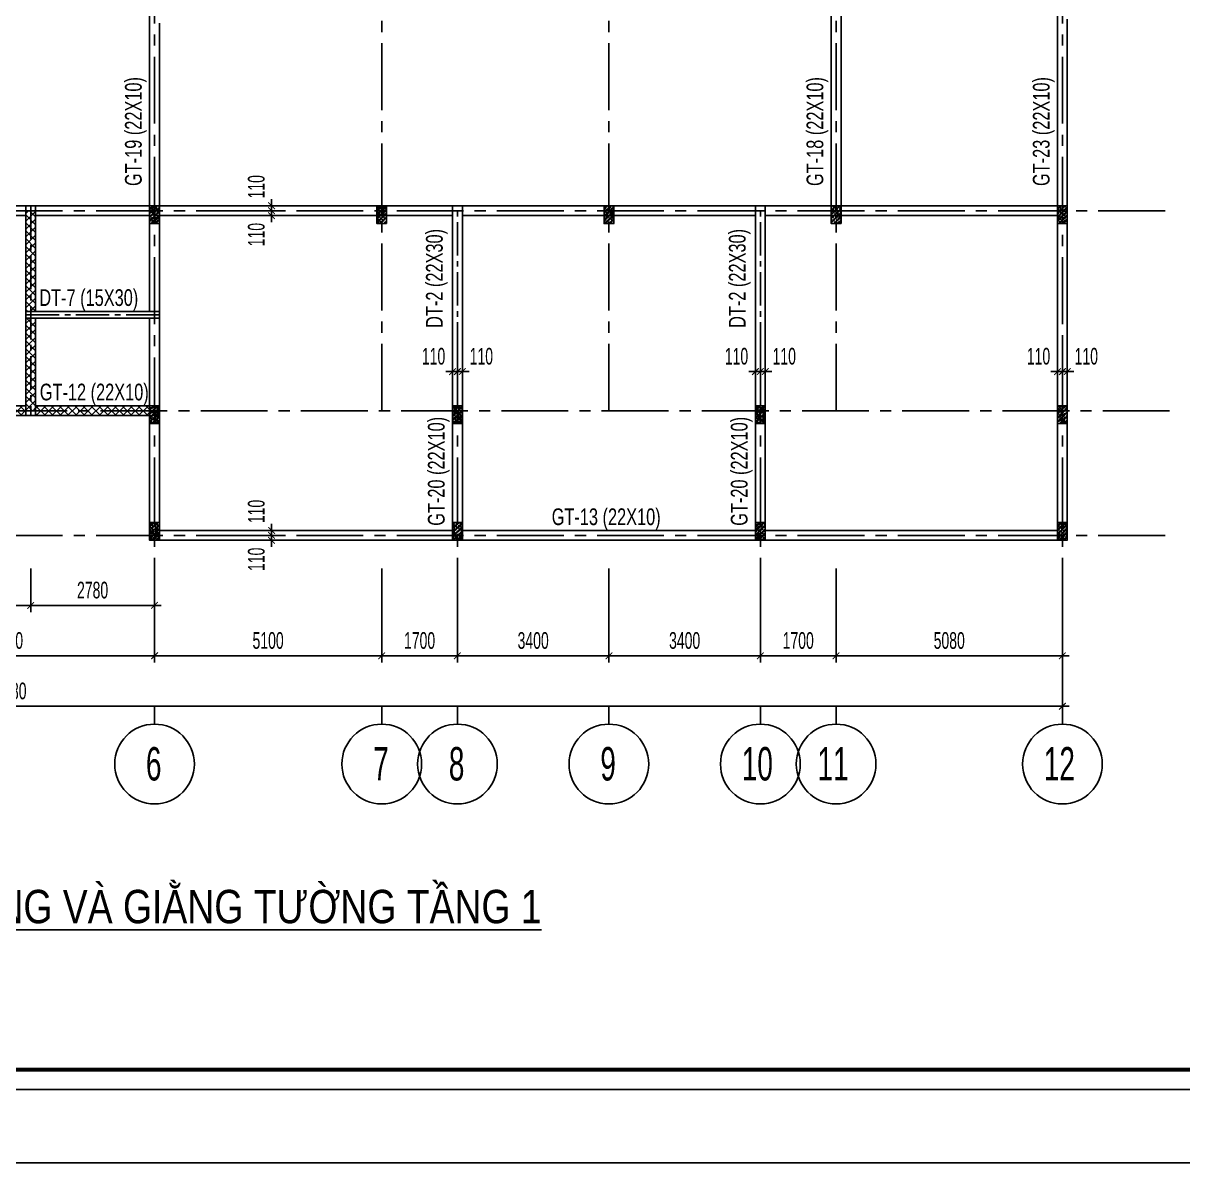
# Model space of a CAD drawing. Header units: millimetres. Extents: x 71 to 1994474, y -338610 to 1053.
# Drawn here: x 1914140 to 1940171, y -338610 to -313024 of the extents above; entities that cross this region are included whole.
import ezdxf
from ezdxf.enums import TextEntityAlignment as Align

# ---------------------------------------------------------------- set-up
doc = ezdxf.new("R2010")
doc.units = ezdxf.units.MM
doc.header["$LTSCALE"] = 1000
doc.header["$MEASUREMENT"] = 0
doc.header["$PDMODE"] = 3
doc.linetypes.add('CENTER2', pattern=[1.125, 0.75, -0.125, 0.125, -0.125])
doc.layers.get('0').update_dxf_attribs({"linetype": 'CONTINUOUS'})
doc.layers.get('Defpoints').update_dxf_attribs({"linetype": 'CONTINUOUS'})
for name, color, linetype in [('CDC-KHUNGTEN', 7, 'CONTINUOUS'), ('CDC.01.AXIS', 160, 'CENTER2'), ('CDC.02.DIM', 1, 'CONTINUOUS'), ('CDC.03.BORDER', 3, 'CONTINUOUS'), ('CDC.05.STEEL', 4, 'CONTINUOUS'), ('CDC.06.TEXT', 2, 'CONTINUOUS'), ('CDC.09.COLUMN', 4, 'CONTINUOUS'), ('CDC.10.HATCH', 163, 'CONTINUOUS'), ('KCS_CHI', 1, 'CONTINUOUS')]:
    doc.layers.add(name, color=color, linetype=linetype)
doc.layers.add('Hatch1', color=250, linetype='CONTINUOUS', lineweight=5)
doc.styles.add('ARIAL', font='arial.ttf', dxfattribs={"width": 0.6})
doc.dimstyles.new('150', dxfattribs={"dimscale": 150, "dimtxt": 2.5, "dimasz": 1, "dimexe": 1, "dimexo": 0, "dimgap": 1, "dimtad": 1, "dimdec": 0, "dimdsep": 46, "dimtxsty": 'ARIAL', "dimblk": 'ARCHTICK', "dimcen": 1, "dimdle": 1, "dimclrd": 1, "dimclre": 1, "dimclrt": 2, "dimadec": 0, "dimazin": 0, "dimtfac": 0.00072, "dimtdec": 0, "dimtix": 1, "dimtmove": 2, "dimatfit": 3, "dimldrblk": 'ARCHTICK', "dimfxl": 1, "dimtolj": 1, "dimarcsym": 0})
pattern_1 = [(140, (-207.67, 121.95), (9.4128202, 107.5890274), [11.25, -123.75]), (85, (-207.67, 121.95), (-112.82882, -20.8127), [9, -99]), (190.4514, (-206.89, 130.92), (-103.4159313, 86.776407), [9.5610285, -105.171317]), (136.1842, (-237.67, 121.95), (24.827852, 160.086157), [16.875, -185.625]), (186.6356, (-235.6, 135.29), (-146.117681, 140.199406), [14.341543, -157.75695]), (81.1842, (-237.67, 121.95), (-146.11779, 140.199292), [13.5, -148.5]), (111, (-230.17, 136.95), (60.3928336, 89.536058), [11.25, -123.75]), (316, (-230.17, 136.95), (54.8309714, 100.7823184), [9, -99]), (161.4514, (-225.14, 144.41), (-48.3795745, 126.0333943), [9.5610285, -105.171317]), (157.5, (-207.673, 121.95), (-44.1561693, -23.3874275), [0, -97.8, 0, -100.5, 0, -99.375]), (94.5, (-207.673, 121.95), (-57.0154783, 42.5026386), [0, -57.3, 0, -95.55, 0, -37.875]), (57.5, (-207.673, 88.5), (3.3832308, 80.0733654), [0, -37.5, 0, -117, 0, -155.25]), (47.5, (-207.67, 73.5), (-15.0157473, 87.4779254), [0, -48.75, 0, -77.7, 0, -110.25]), (45, (-207.673, 121.95), (-45.0780573, 45.0780573), []), (45, (-226.05, 121.95), (-45.0780573, 45.0780573), [])]
pattern_2 = [(45, (4550.63, -459882.05), (-88.388348, 88.388348), []), (135, (4550.63, -459882.05), (-88.388348, -88.388348), [])]

# ---------------------------------------------------------------- blocks, each defined once
blk = doc.blocks.new('_ARCHTICK')
at = {"color": 0, "linetype": 'ByBlock', "const_width": 0.15}
blk.add_lwpolyline([(-0.5, -0.5), (0.5, 0.5)], dxfattribs=at)
blk = doc.blocks.new('*D92')
at = {"layer": 'CDC.02.DIM', "color": 1, "lineweight": -2, "transparency": 16777216}
for p, q in [((1890088, -325329), (1890088, -328510)), ((1937468, -325329), (1937468, -328510)), ((1889938, -328360), (1937618, -328360))]:
    blk.add_line(p, q, dxfattribs=at)
at = {"layer": 'Defpoints', "color": 0, "transparency": 16777216}
for p in [(1890088, -325329), (1937468, -325329), (1937468, -328360)]:
    blk.add_point(p, dxfattribs=at)
at = {"layer": 'CDC.02.DIM', "color": 1, "lineweight": -2, "transparency": 16777216, "xscale": 150, "yscale": 150, "zscale": 150, "rotation": 180}
blk.add_blockref('_ARCHTICK', (1890088, -328360), dxfattribs=at)
at = {"layer": 'CDC.02.DIM', "color": 1, "lineweight": -2, "transparency": 16777216, "xscale": 150, "yscale": 150, "zscale": 150}
blk.add_blockref('_ARCHTICK', (1937468, -328360), dxfattribs=at)
at = {"layer": 'CDC.02.DIM', "color": 2, "transparency": 16777216, "insert": (1913778, -328019), "char_height": 375, "attachment_point": 5, "style": 'ARIAL'}
blk.add_mtext('\\A1;47380', dxfattribs=at)
blk = doc.blocks.new('*D95')
at = {"layer": 'CDC.02.DIM', "color": 1, "lineweight": -2, "transparency": 16777216}
for p, q in [((1910488, -325329), (1910488, -327378)), ((1917088, -325329), (1917088, -327378)), ((1910338, -327228), (1917238, -327228))]:
    blk.add_line(p, q, dxfattribs=at)
at = {"layer": 'Defpoints', "color": 0, "transparency": 16777216}
for p in [(1910488, -325329), (1917088, -325329), (1917088, -327228)]:
    blk.add_point(p, dxfattribs=at)
at = {"layer": 'CDC.02.DIM', "color": 1, "lineweight": -2, "transparency": 16777216, "xscale": 150, "yscale": 150, "zscale": 150, "rotation": 180}
blk.add_blockref('_ARCHTICK', (1910488, -327228), dxfattribs=at)
at = {"layer": 'CDC.02.DIM', "color": 1, "lineweight": -2, "transparency": 16777216, "xscale": 150, "yscale": 150, "zscale": 150}
blk.add_blockref('_ARCHTICK', (1917088, -327228), dxfattribs=at)
at = {"layer": 'CDC.02.DIM', "color": 2, "transparency": 16777216, "insert": (1913788, -326886), "char_height": 375, "attachment_point": 5, "style": 'ARIAL'}
blk.add_mtext('\\A1;6600', dxfattribs=at)
blk = doc.blocks.new('*D96')
at = {"layer": 'CDC.02.DIM', "color": 1, "lineweight": -2, "transparency": 16777216}
for p, q in [((1917088, -325264), (1917088, -327378)), ((1922188, -325264), (1922188, -327378)), ((1916938, -327228), (1922338, -327228))]:
    blk.add_line(p, q, dxfattribs=at)
at = {"layer": 'Defpoints', "color": 0, "transparency": 16777216}
for p in [(1917088, -325264), (1922188, -325264), (1922188, -327228)]:
    blk.add_point(p, dxfattribs=at)
at = {"layer": 'CDC.02.DIM', "color": 1, "lineweight": -2, "transparency": 16777216, "xscale": 150, "yscale": 150, "zscale": 150, "rotation": 180}
blk.add_blockref('_ARCHTICK', (1917088, -327228), dxfattribs=at)
at = {"layer": 'CDC.02.DIM', "color": 1, "lineweight": -2, "transparency": 16777216, "xscale": 150, "yscale": 150, "zscale": 150}
blk.add_blockref('_ARCHTICK', (1922188, -327228), dxfattribs=at)
at = {"layer": 'CDC.02.DIM', "color": 2, "transparency": 16777216, "insert": (1919638, -326886), "char_height": 375, "attachment_point": 5, "style": 'ARIAL'}
blk.add_mtext('\\A1;5100', dxfattribs=at)
blk = doc.blocks.new('*D97')
at = {"layer": 'CDC.02.DIM', "color": 1, "lineweight": -2, "transparency": 16777216}
for p, q in [((1927288, -325264), (1927288, -327378)), ((1930688, -325264), (1930688, -327378)), ((1927138, -327228), (1930838, -327228))]:
    blk.add_line(p, q, dxfattribs=at)
at = {"layer": 'Defpoints', "color": 0, "transparency": 16777216}
for p in [(1927288, -325264), (1930688, -325264), (1930688, -327228)]:
    blk.add_point(p, dxfattribs=at)
at = {"layer": 'CDC.02.DIM', "color": 1, "lineweight": -2, "transparency": 16777216, "xscale": 150, "yscale": 150, "zscale": 150, "rotation": 180}
blk.add_blockref('_ARCHTICK', (1927288, -327228), dxfattribs=at)
at = {"layer": 'CDC.02.DIM', "color": 1, "lineweight": -2, "transparency": 16777216, "xscale": 150, "yscale": 150, "zscale": 150}
blk.add_blockref('_ARCHTICK', (1930688, -327228), dxfattribs=at)
at = {"layer": 'CDC.02.DIM', "color": 2, "transparency": 16777216, "insert": (1928988, -326886), "char_height": 375, "attachment_point": 5, "style": 'ARIAL'}
blk.add_mtext('\\A1;3400', dxfattribs=at)
blk = doc.blocks.new('*D98')
at = {"layer": 'CDC.02.DIM', "color": 1, "lineweight": -2, "transparency": 16777216}
for p, q in [((1932388, -325264), (1932388, -327378)), ((1937468, -325264), (1937468, -327378)), ((1932238, -327228), (1937618, -327228))]:
    blk.add_line(p, q, dxfattribs=at)
at = {"layer": 'Defpoints', "color": 0, "transparency": 16777216}
for p in [(1932388, -325264), (1937468, -325264), (1937468, -327228)]:
    blk.add_point(p, dxfattribs=at)
at = {"layer": 'CDC.02.DIM', "color": 1, "lineweight": -2, "transparency": 16777216, "xscale": 150, "yscale": 150, "zscale": 150, "rotation": 180}
blk.add_blockref('_ARCHTICK', (1932388, -327228), dxfattribs=at)
at = {"layer": 'CDC.02.DIM', "color": 1, "lineweight": -2, "transparency": 16777216, "xscale": 150, "yscale": 150, "zscale": 150}
blk.add_blockref('_ARCHTICK', (1937468, -327228), dxfattribs=at)
at = {"layer": 'CDC.02.DIM', "color": 2, "transparency": 16777216, "insert": (1934928, -326886), "char_height": 375, "attachment_point": 5, "style": 'ARIAL'}
blk.add_mtext('\\A1;5080', dxfattribs=at)
blk = doc.blocks.new('MB LUOI COT')
at = {"layer": 'CDC.10.HATCH'}
h = blk.add_hatch(dxfattribs=at)
h.set_pattern_fill('1BETONG2-BOP', color=256, scale=15, angle=90, style=0, pattern_type=2)
h.set_pattern_definition(pattern_1)
h.paths.add_polyline_path([(1912648, 331358), (1912428, 331358), (1912428, 331758), (1912648, 331758)])
h = blk.add_hatch(dxfattribs=at)
h.set_pattern_fill('1BETONG2-BOP', color=256, scale=15, angle=90, style=0, pattern_type=2)
h.set_pattern_definition(pattern_1)
h.paths.add_polyline_path([(1917748, 331358), (1917528, 331358), (1917528, 331758), (1917748, 331758)])
h = blk.add_hatch(dxfattribs=at)
h.set_pattern_fill('1BETONG2-BOP', color=256, scale=15, angle=90, style=0, pattern_type=2)
h.set_pattern_definition(pattern_1)
h.paths.add_polyline_path([(1922848, 331358), (1922628, 331358), (1922628, 331758), (1922848, 331758)])
h = blk.add_hatch(dxfattribs=at)
h.set_pattern_fill('1BETONG2-BOP', color=256, scale=15, angle=90, style=0, pattern_type=2)
h.set_pattern_definition(pattern_1)
h.paths.add_polyline_path([(1927948, 331358), (1927728, 331358), (1927728, 331758), (1927948, 331758)])
h = blk.add_hatch(dxfattribs=at)
h.set_pattern_fill('1BETONG2-BOP', color=256, scale=15, angle=90, style=0, pattern_type=2)
h.set_pattern_definition(pattern_1)
h.paths.add_polyline_path([(1933028, 331358), (1932808, 331358), (1932808, 331758), (1933028, 331758)])
h = blk.add_hatch(dxfattribs=at)
h.set_pattern_fill('1BETONG2-BOP', color=256, scale=15, angle=90, style=0, pattern_type=2)
h.set_pattern_definition(pattern_1)
h.paths.add_polyline_path([(1912648, 326868), (1912428, 326868), (1912428, 327268), (1912648, 327268)])
h = blk.add_hatch(dxfattribs=at)
h.set_pattern_fill('1BETONG2-BOP', color=256, scale=15, angle=90, style=0, pattern_type=2)
h.set_pattern_definition(pattern_1)
h.paths.add_polyline_path([(1919448, 326868), (1919228, 326868), (1919228, 327268), (1919448, 327268)])
h = blk.add_hatch(dxfattribs=at)
h.set_pattern_fill('1BETONG2-BOP', color=256, scale=15, angle=90, style=0, pattern_type=2)
h.set_pattern_definition(pattern_1)
h.paths.add_polyline_path([(1926248, 326868), (1926028, 326868), (1926028, 327268), (1926248, 327268)])
h = blk.add_hatch(dxfattribs=at)
h.set_pattern_fill('1BETONG2-BOP', color=256, scale=15, angle=90, style=0, pattern_type=2)
h.set_pattern_definition(pattern_1)
h.paths.add_polyline_path([(1933028, 326868), (1932808, 326868), (1932808, 327268), (1933028, 327268)])
h = blk.add_hatch(dxfattribs=at)
h.set_pattern_fill('1BETONG2-BOP', color=256, scale=15, angle=90, style=0, pattern_type=2)
h.set_pattern_definition(pattern_1)
h.paths.add_polyline_path([(1912648, 324248), (1912428, 324248), (1912428, 324648), (1912648, 324648)])
h = blk.add_hatch(dxfattribs=at)
h.set_pattern_fill('1BETONG2-BOP', color=256, scale=15, angle=90, style=0, pattern_type=2)
h.set_pattern_definition(pattern_1)
h.paths.add_polyline_path([(1919448, 324248), (1919228, 324248), (1919228, 324648), (1919448, 324648)])
h = blk.add_hatch(dxfattribs=at)
h.set_pattern_fill('1BETONG2-BOP', color=256, scale=15, angle=90, style=0, pattern_type=2)
h.set_pattern_definition(pattern_1)
h.paths.add_polyline_path([(1926248, 324248), (1926028, 324248), (1926028, 324648), (1926248, 324648)])
h = blk.add_hatch(dxfattribs=at)
h.set_pattern_fill('1BETONG2-BOP', color=256, scale=15, angle=90, style=0, pattern_type=2)
h.set_pattern_definition(pattern_1)
h.paths.add_polyline_path([(1933028, 324248), (1932808, 324248), (1932808, 324648), (1933028, 324648)])
at = {"layer": 'CDC.01.AXIS', "ltscale": 2}
for p, q in [((1912538, 322354), (1912538, 347559)), ((1917638, 327158), (1917638, 347559)), ((1922738, 327158), (1922738, 347559)), ((1927838, 327158), (1927838, 347559)), ((1932918, 322354), (1932918, 347559)), ((1935224, 331648), (1883067, 331648)), ((1935324, 327158), (1883167, 327158)), ((1919338, 322354), (1919338, 327158)), ((1926138, 322354), (1926138, 327158)), ((1935224, 324358), (1883067, 324358))]:
    blk.add_line(p, q, dxfattribs=at)
at = {"layer": 'CDC.05.STEEL'}
for points in [[(1912648, 331358), (1912428, 331358), (1912428, 331758), (1912648, 331758)], [(1917748, 331358), (1917528, 331358), (1917528, 331758), (1917748, 331758)], [(1922848, 331358), (1922628, 331358), (1922628, 331758), (1922848, 331758)], [(1927948, 331358), (1927728, 331358), (1927728, 331758), (1927948, 331758)], [(1933028, 331358), (1932808, 331358), (1932808, 331758), (1933028, 331758)], [(1912648, 326868), (1912428, 326868), (1912428, 327268), (1912648, 327268)], [(1919448, 326868), (1919228, 326868), (1919228, 327268), (1919448, 327268)], [(1926248, 326868), (1926028, 326868), (1926028, 327268), (1926248, 327268)], [(1933028, 326868), (1932808, 326868), (1932808, 327268), (1933028, 327268)], [(1912648, 324248), (1912428, 324248), (1912428, 324648), (1912648, 324648)], [(1919448, 324248), (1919228, 324248), (1919228, 324648), (1919448, 324648)], [(1926248, 324248), (1926028, 324248), (1926028, 324648), (1926248, 324648)], [(1933028, 324248), (1932808, 324248), (1932808, 324648), (1933028, 324648)]]:
    blk.add_lwpolyline(points, close=True, dxfattribs=at)
blk = doc.blocks.new('*D138')
at = {"layer": 'CDC.02.DIM', "color": 1, "lineweight": -2, "transparency": 16777216}
for p, q in [((1910488, -325264), (1910488, -326245)), ((1914308, -325264), (1914308, -326245)), ((1910338, -326095), (1914458, -326095))]:
    blk.add_line(p, q, dxfattribs=at)
at = {"layer": 'Defpoints', "color": 0, "transparency": 16777216}
for p in [(1910488, -325264), (1914308, -325264), (1914308, -326095)]:
    blk.add_point(p, dxfattribs=at)
at = {"layer": 'CDC.02.DIM', "color": 1, "lineweight": -2, "transparency": 16777216, "xscale": 150, "yscale": 150, "zscale": 150, "rotation": 180}
blk.add_blockref('_ARCHTICK', (1910488, -326095), dxfattribs=at)
at = {"layer": 'CDC.02.DIM', "color": 1, "lineweight": -2, "transparency": 16777216, "xscale": 150, "yscale": 150, "zscale": 150}
blk.add_blockref('_ARCHTICK', (1914308, -326095), dxfattribs=at)
at = {"layer": 'CDC.02.DIM', "color": 2, "transparency": 16777216, "insert": (1912398, -325753), "char_height": 375, "attachment_point": 5, "style": 'ARIAL'}
blk.add_mtext('\\A1;3820', dxfattribs=at)
blk = doc.blocks.new('*D139')
at = {"layer": 'CDC.02.DIM', "color": 1, "lineweight": -2, "transparency": 16777216}
for p, q in [((1914308, -325264), (1914308, -326245)), ((1917088, -325264), (1917088, -326245)), ((1914158, -326095), (1917238, -326095))]:
    blk.add_line(p, q, dxfattribs=at)
at = {"layer": 'Defpoints', "color": 0, "transparency": 16777216}
for p in [(1914308, -325264), (1917088, -325264), (1917088, -326095)]:
    blk.add_point(p, dxfattribs=at)
at = {"layer": 'CDC.02.DIM', "color": 1, "lineweight": -2, "transparency": 16777216, "xscale": 150, "yscale": 150, "zscale": 150, "rotation": 180}
blk.add_blockref('_ARCHTICK', (1914308, -326095), dxfattribs=at)
at = {"layer": 'CDC.02.DIM', "color": 1, "lineweight": -2, "transparency": 16777216, "xscale": 150, "yscale": 150, "zscale": 150}
blk.add_blockref('_ARCHTICK', (1917088, -326095), dxfattribs=at)
at = {"layer": 'CDC.02.DIM', "color": 2, "transparency": 16777216, "insert": (1915698, -325754), "char_height": 375, "attachment_point": 5, "style": 'ARIAL'}
blk.add_mtext('\\A1;2780', dxfattribs=at)
blk = doc.blocks.new('*D388')
at = {"layer": 'CDC.02.DIM', "color": 1, "lineweight": -2, "transparency": 16777216}
for p, q in [((1922188, -325264), (1922188, -327378)), ((1923888, -325264), (1923888, -327378)), ((1922038, -327228), (1924038, -327228))]:
    blk.add_line(p, q, dxfattribs=at)
at = {"layer": 'Defpoints', "color": 0, "transparency": 16777216}
for p in [(1922188, -325264), (1923888, -325264), (1923888, -327228)]:
    blk.add_point(p, dxfattribs=at)
at = {"layer": 'CDC.02.DIM', "color": 1, "lineweight": -2, "transparency": 16777216, "xscale": 150, "yscale": 150, "zscale": 150, "rotation": 180}
blk.add_blockref('_ARCHTICK', (1922188, -327228), dxfattribs=at)
at = {"layer": 'CDC.02.DIM', "color": 1, "lineweight": -2, "transparency": 16777216, "xscale": 150, "yscale": 150, "zscale": 150}
blk.add_blockref('_ARCHTICK', (1923888, -327228), dxfattribs=at)
at = {"layer": 'CDC.02.DIM', "color": 2, "transparency": 16777216, "insert": (1923038, -326886), "char_height": 375, "attachment_point": 5, "style": 'ARIAL'}
blk.add_mtext('\\A1;1700', dxfattribs=at)
blk = doc.blocks.new('*D389')
at = {"layer": 'CDC.02.DIM', "color": 1, "lineweight": -2, "transparency": 16777216}
for p, q in [((1930688, -325264), (1930688, -327378)), ((1932388, -325264), (1932388, -327378)), ((1930538, -327228), (1932538, -327228))]:
    blk.add_line(p, q, dxfattribs=at)
at = {"layer": 'Defpoints', "color": 0, "transparency": 16777216}
for p in [(1930688, -325264), (1932388, -325264), (1932388, -327228)]:
    blk.add_point(p, dxfattribs=at)
at = {"layer": 'CDC.02.DIM', "color": 1, "lineweight": -2, "transparency": 16777216, "xscale": 150, "yscale": 150, "zscale": 150, "rotation": 180}
blk.add_blockref('_ARCHTICK', (1930688, -327228), dxfattribs=at)
at = {"layer": 'CDC.02.DIM', "color": 1, "lineweight": -2, "transparency": 16777216, "xscale": 150, "yscale": 150, "zscale": 150}
blk.add_blockref('_ARCHTICK', (1932388, -327228), dxfattribs=at)
at = {"layer": 'CDC.02.DIM', "color": 2, "transparency": 16777216, "insert": (1931538, -326886), "char_height": 375, "attachment_point": 5, "style": 'ARIAL'}
blk.add_mtext('\\A1;1700', dxfattribs=at)
blk = doc.blocks.new('*D390')
at = {"layer": 'CDC.02.DIM', "color": 1, "lineweight": -2, "transparency": 16777216}
for p, q in [((1923888, -325264), (1923888, -327378)), ((1927288, -325264), (1927288, -327378)), ((1923738, -327228), (1927438, -327228))]:
    blk.add_line(p, q, dxfattribs=at)
at = {"layer": 'Defpoints', "color": 0, "transparency": 16777216}
for p in [(1923888, -325264), (1927288, -325264), (1927288, -327228)]:
    blk.add_point(p, dxfattribs=at)
at = {"layer": 'CDC.02.DIM', "color": 1, "lineweight": -2, "transparency": 16777216, "xscale": 150, "yscale": 150, "zscale": 150, "rotation": 180}
blk.add_blockref('_ARCHTICK', (1923888, -327228), dxfattribs=at)
at = {"layer": 'CDC.02.DIM', "color": 1, "lineweight": -2, "transparency": 16777216, "xscale": 150, "yscale": 150, "zscale": 150}
blk.add_blockref('_ARCHTICK', (1927288, -327228), dxfattribs=at)
at = {"layer": 'CDC.02.DIM', "color": 2, "transparency": 16777216, "insert": (1925588, -326886), "char_height": 375, "attachment_point": 5, "style": 'ARIAL'}
blk.add_mtext('\\A1;3400', dxfattribs=at)
blk = doc.blocks.new('Khung tên chuẩn')
at = {"layer": 'CDC-KHUNGTEN', "color": 8}
blk.add_lwpolyline([(30850, -246609), (38754, -246609), (38754, -189409), (-41246, -189409), (-41246, -246609), (30850, -246609)], dxfattribs=at)
at = {"layer": 'CDC-KHUNGTEN', "color": 255, "lineweight": 60}
blk.add_lwpolyline([(30654, -246309), (30654, -189709), (-40946, -189709), (-40946, -246309), (30654, -246309)], close=True, dxfattribs=at)
at = {"layer": 'Defpoints', "color": 1, "ltscale": 0.2}
blk.add_lwpolyline([(-44246, -247709), (-44246, -188309), (39854, -188309), (39854, -247709), (-44246, -247709)], close=True, dxfattribs=at)
blk = doc.blocks.new('*D495')
at = {"layer": 'CDC.02.DIM', "color": 1, "lineweight": -2, "transparency": 16777216}
for p, q in [((1937358, -320123), (1937358, -320996)), ((1937468, -320123), (1937468, -320996)), ((1937358, -320846), (1937208, -320846)), ((1937358, -320846), (1937468, -320846)), ((1937468, -320846), (1937618, -320846))]:
    blk.add_line(p, q, dxfattribs=at)
at = {"layer": 'Defpoints', "color": 0, "transparency": 16777216}
for p in [(1937358, -320123), (1937468, -320123), (1937468, -320846)]:
    blk.add_point(p, dxfattribs=at)
at = {"layer": 'CDC.02.DIM', "color": 1, "lineweight": -2, "transparency": 16777216, "xscale": 150, "yscale": 150, "zscale": 150}
blk.add_blockref('_ARCHTICK', (1937358, -320846), dxfattribs=at)
at = {"layer": 'CDC.02.DIM', "color": 1, "lineweight": -2, "transparency": 16777216, "xscale": 150, "yscale": 150, "zscale": 150, "rotation": 180}
blk.add_blockref('_ARCHTICK', (1937468, -320846), dxfattribs=at)
at = {"layer": 'CDC.02.DIM', "color": 2, "transparency": 16777216, "insert": (1936932, -320504), "char_height": 375, "attachment_point": 5, "style": 'ARIAL'}
blk.add_mtext('\\A1;110', dxfattribs=at)
blk = doc.blocks.new('*D496')
at = {"layer": 'CDC.02.DIM', "color": 1, "lineweight": -2, "transparency": 16777216}
for p, q in [((1937468, -320123), (1937468, -320996)), ((1937578, -320123), (1937578, -320996)), ((1937468, -320846), (1937318, -320846)), ((1937578, -320846), (1937468, -320846)), ((1937578, -320846), (1937728, -320846))]:
    blk.add_line(p, q, dxfattribs=at)
at = {"layer": 'Defpoints', "color": 0, "transparency": 16777216}
for p in [(1937468, -320123), (1937578, -320123), (1937468, -320846)]:
    blk.add_point(p, dxfattribs=at)
at = {"layer": 'CDC.02.DIM', "color": 1, "lineweight": -2, "transparency": 16777216, "xscale": 150, "yscale": 150, "zscale": 150}
blk.add_blockref('_ARCHTICK', (1937468, -320846), dxfattribs=at)
at = {"layer": 'CDC.02.DIM', "color": 1, "lineweight": -2, "transparency": 16777216, "xscale": 150, "yscale": 150, "zscale": 150, "rotation": 180}
blk.add_blockref('_ARCHTICK', (1937578, -320846), dxfattribs=at)
at = {"layer": 'CDC.02.DIM', "color": 2, "transparency": 16777216, "insert": (1938005, -320504), "char_height": 375, "attachment_point": 5, "style": 'ARIAL'}
blk.add_mtext('\\A1;110', dxfattribs=at)
blk = doc.blocks.new('*D501')
at = {"layer": 'CDC.02.DIM', "color": 1, "lineweight": -2, "transparency": 16777216}
for p, q in [((1918993, -324524), (1919865, -324524)), ((1919715, -324524), (1919715, -324374)), ((1919715, -324634), (1919715, -324524)), ((1918993, -324634), (1919865, -324634)), ((1919715, -324634), (1919715, -324784))]:
    blk.add_line(p, q, dxfattribs=at)
at = {"layer": 'Defpoints', "color": 0, "transparency": 16777216}
for p in [(1918993, -324524), (1919715, -324524), (1918993, -324634)]:
    blk.add_point(p, dxfattribs=at)
at = {"layer": 'CDC.02.DIM', "color": 1, "lineweight": -2, "transparency": 16777216, "xscale": 150, "yscale": 150, "zscale": 150}
for p, rotation in [((1919715, -324524), 270), ((1919715, -324634), 90)]:
    blk.add_blockref('_ARCHTICK', p, dxfattribs=dict(at, rotation=rotation))
at = {"layer": 'CDC.02.DIM', "color": 2, "transparency": 16777216, "insert": (1919374, -325061), "char_height": 375, "attachment_point": 5, "rotation": 90, "style": 'ARIAL'}
blk.add_mtext('\\A1;110', dxfattribs=at)
blk = doc.blocks.new('*D502')
at = {"layer": 'CDC.02.DIM', "color": 1, "lineweight": -2, "transparency": 16777216}
for p, q in [((1919715, -324414), (1919715, -324264)), ((1918993, -324414), (1919865, -324414)), ((1918993, -324524), (1919865, -324524)), ((1919715, -324414), (1919715, -324524)), ((1919715, -324524), (1919715, -324674))]:
    blk.add_line(p, q, dxfattribs=at)
at = {"layer": 'Defpoints', "color": 0, "transparency": 16777216}
for p in [(1918993, -324414), (1918993, -324524), (1919715, -324524)]:
    blk.add_point(p, dxfattribs=at)
at = {"layer": 'CDC.02.DIM', "color": 1, "lineweight": -2, "transparency": 16777216, "xscale": 150, "yscale": 150, "zscale": 150}
for p, rotation in [((1919715, -324414), 270), ((1919715, -324524), 90)]:
    blk.add_blockref('_ARCHTICK', p, dxfattribs=dict(at, rotation=rotation))
at = {"layer": 'CDC.02.DIM', "color": 2, "transparency": 16777216, "insert": (1919374, -323987), "char_height": 375, "attachment_point": 5, "rotation": 90, "style": 'ARIAL'}
blk.add_mtext('\\A1;110', dxfattribs=at)
blk = doc.blocks.new('*D535')
at = {"layer": 'CDC.02.DIM', "color": 1, "lineweight": -2, "transparency": 16777216}
for p, q in [((1930578, -320123), (1930578, -320996)), ((1930688, -320123), (1930688, -320996)), ((1930578, -320846), (1930428, -320846)), ((1930578, -320846), (1930688, -320846)), ((1930688, -320846), (1930838, -320846))]:
    blk.add_line(p, q, dxfattribs=at)
at = {"layer": 'Defpoints', "color": 0, "transparency": 16777216}
for p in [(1930578, -320123), (1930688, -320123), (1930688, -320846)]:
    blk.add_point(p, dxfattribs=at)
at = {"layer": 'CDC.02.DIM', "color": 1, "lineweight": -2, "transparency": 16777216, "xscale": 150, "yscale": 150, "zscale": 150}
blk.add_blockref('_ARCHTICK', (1930578, -320846), dxfattribs=at)
at = {"layer": 'CDC.02.DIM', "color": 1, "lineweight": -2, "transparency": 16777216, "xscale": 150, "yscale": 150, "zscale": 150, "rotation": 180}
blk.add_blockref('_ARCHTICK', (1930688, -320846), dxfattribs=at)
at = {"layer": 'CDC.02.DIM', "color": 2, "transparency": 16777216, "insert": (1930152, -320504), "char_height": 375, "attachment_point": 5, "style": 'ARIAL'}
blk.add_mtext('\\A1;110', dxfattribs=at)
blk = doc.blocks.new('*D536')
at = {"layer": 'CDC.02.DIM', "color": 1, "lineweight": -2, "transparency": 16777216}
for p, q in [((1930688, -320123), (1930688, -320996)), ((1930798, -320123), (1930798, -320996)), ((1930688, -320846), (1930538, -320846)), ((1930798, -320846), (1930688, -320846)), ((1930798, -320846), (1930948, -320846))]:
    blk.add_line(p, q, dxfattribs=at)
at = {"layer": 'Defpoints', "color": 0, "transparency": 16777216}
for p in [(1930688, -320123), (1930798, -320123), (1930688, -320846)]:
    blk.add_point(p, dxfattribs=at)
at = {"layer": 'CDC.02.DIM', "color": 1, "lineweight": -2, "transparency": 16777216, "xscale": 150, "yscale": 150, "zscale": 150}
blk.add_blockref('_ARCHTICK', (1930688, -320846), dxfattribs=at)
at = {"layer": 'CDC.02.DIM', "color": 1, "lineweight": -2, "transparency": 16777216, "xscale": 150, "yscale": 150, "zscale": 150, "rotation": 180}
blk.add_blockref('_ARCHTICK', (1930798, -320846), dxfattribs=at)
at = {"layer": 'CDC.02.DIM', "color": 2, "transparency": 16777216, "insert": (1931225, -320504), "char_height": 375, "attachment_point": 5, "style": 'ARIAL'}
blk.add_mtext('\\A1;110', dxfattribs=at)
blk = doc.blocks.new('*D537')
at = {"layer": 'CDC.02.DIM', "color": 1, "lineweight": -2, "transparency": 16777216}
for p, q in [((1923778, -320123), (1923778, -320996)), ((1923888, -320123), (1923888, -320996)), ((1923778, -320846), (1923628, -320846)), ((1923778, -320846), (1923888, -320846)), ((1923888, -320846), (1924038, -320846))]:
    blk.add_line(p, q, dxfattribs=at)
at = {"layer": 'Defpoints', "color": 0, "transparency": 16777216}
for p in [(1923778, -320123), (1923888, -320123), (1923888, -320846)]:
    blk.add_point(p, dxfattribs=at)
at = {"layer": 'CDC.02.DIM', "color": 1, "lineweight": -2, "transparency": 16777216, "xscale": 150, "yscale": 150, "zscale": 150}
blk.add_blockref('_ARCHTICK', (1923778, -320846), dxfattribs=at)
at = {"layer": 'CDC.02.DIM', "color": 1, "lineweight": -2, "transparency": 16777216, "xscale": 150, "yscale": 150, "zscale": 150, "rotation": 180}
blk.add_blockref('_ARCHTICK', (1923888, -320846), dxfattribs=at)
at = {"layer": 'CDC.02.DIM', "color": 2, "transparency": 16777216, "insert": (1923352, -320504), "char_height": 375, "attachment_point": 5, "style": 'ARIAL'}
blk.add_mtext('\\A1;110', dxfattribs=at)
blk = doc.blocks.new('*D538')
at = {"layer": 'CDC.02.DIM', "color": 1, "lineweight": -2, "transparency": 16777216}
for p, q in [((1923888, -320123), (1923888, -320996)), ((1923998, -320123), (1923998, -320996)), ((1923888, -320846), (1923738, -320846)), ((1923998, -320846), (1923888, -320846)), ((1923998, -320846), (1924148, -320846))]:
    blk.add_line(p, q, dxfattribs=at)
at = {"layer": 'Defpoints', "color": 0, "transparency": 16777216}
for p in [(1923888, -320123), (1923998, -320123), (1923888, -320846)]:
    blk.add_point(p, dxfattribs=at)
at = {"layer": 'CDC.02.DIM', "color": 1, "lineweight": -2, "transparency": 16777216, "xscale": 150, "yscale": 150, "zscale": 150}
blk.add_blockref('_ARCHTICK', (1923888, -320846), dxfattribs=at)
at = {"layer": 'CDC.02.DIM', "color": 1, "lineweight": -2, "transparency": 16777216, "xscale": 150, "yscale": 150, "zscale": 150, "rotation": 180}
blk.add_blockref('_ARCHTICK', (1923998, -320846), dxfattribs=at)
at = {"layer": 'CDC.02.DIM', "color": 2, "transparency": 16777216, "insert": (1924425, -320504), "char_height": 375, "attachment_point": 5, "style": 'ARIAL'}
blk.add_mtext('\\A1;110', dxfattribs=at)
blk = doc.blocks.new('*D544')
at = {"layer": 'CDC.02.DIM', "color": 1, "lineweight": -2, "transparency": 16777216}
for p, q in [((1918993, -317234), (1919865, -317234)), ((1919715, -317234), (1919715, -317084)), ((1919715, -317344), (1919715, -317234)), ((1918993, -317344), (1919865, -317344)), ((1919715, -317344), (1919715, -317494))]:
    blk.add_line(p, q, dxfattribs=at)
at = {"layer": 'Defpoints', "color": 0, "transparency": 16777216}
for p in [(1918993, -317234), (1919715, -317234), (1918993, -317344)]:
    blk.add_point(p, dxfattribs=at)
at = {"layer": 'CDC.02.DIM', "color": 1, "lineweight": -2, "transparency": 16777216, "xscale": 150, "yscale": 150, "zscale": 150}
for p, rotation in [((1919715, -317234), 270), ((1919715, -317344), 90)]:
    blk.add_blockref('_ARCHTICK', p, dxfattribs=dict(at, rotation=rotation))
at = {"layer": 'CDC.02.DIM', "color": 2, "transparency": 16777216, "insert": (1919374, -317771), "char_height": 375, "attachment_point": 5, "rotation": 90, "style": 'ARIAL'}
blk.add_mtext('\\A1;110', dxfattribs=at)
blk = doc.blocks.new('*D545')
at = {"layer": 'CDC.02.DIM', "color": 1, "lineweight": -2, "transparency": 16777216}
for p, q in [((1919715, -317124), (1919715, -316974)), ((1918993, -317124), (1919865, -317124)), ((1918993, -317234), (1919865, -317234)), ((1919715, -317124), (1919715, -317234)), ((1919715, -317234), (1919715, -317384))]:
    blk.add_line(p, q, dxfattribs=at)
at = {"layer": 'Defpoints', "color": 0, "transparency": 16777216}
for p in [(1918993, -317124), (1918993, -317234), (1919715, -317234)]:
    blk.add_point(p, dxfattribs=at)
at = {"layer": 'CDC.02.DIM', "color": 1, "lineweight": -2, "transparency": 16777216, "xscale": 150, "yscale": 150, "zscale": 150}
for p, rotation in [((1919715, -317124), 270), ((1919715, -317234), 90)]:
    blk.add_blockref('_ARCHTICK', p, dxfattribs=dict(at, rotation=rotation))
at = {"layer": 'CDC.02.DIM', "color": 2, "transparency": 16777216, "insert": (1919374, -316697), "char_height": 375, "attachment_point": 5, "rotation": 90, "style": 'ARIAL'}
blk.add_mtext('\\A1;110', dxfattribs=at)

msp = doc.modelspace()

# ---------------------------------------------------------------- hatches: boundary and pattern name
at = {"layer": 'CDC.10.HATCH'}
h = msp.add_hatch(dxfattribs=at)
h.set_pattern_fill('ANSI37', color=256, scale=1000, style=0)
h.set_pattern_definition(pattern_2)
h.paths.add_polyline_path([(1914418.4, -319644.4), (1914198.4, -319644.4), (1914198.4, -321724.4), (1914418.4, -321724.4)])
h.paths.add_polyline_path([(1914418.4, -317234.4), (1914198.4, -317234.4), (1914198.4, -319494.4), (1914418.4, -319494.4)])
h = msp.add_hatch(dxfattribs=at)
h.set_pattern_fill('ANSI37', color=256, scale=1000, style=0)
h.set_pattern_definition(pattern_2)
h.paths.add_polyline_path([(1914198.4, -321724.4), (1910598.4, -321724.4), (1910598.4, -321834.4), (1914198.4, -321834.4)])
h.paths.add_polyline_path([(1914198.4, -321614.4), (1910598.4, -321614.4), (1910598.4, -321724.4), (1914198.4, -321724.4)])
h.paths.add_polyline_path([(1916978.4, -321724.4), (1914418.4, -321724.4), (1914418.4, -321834.4), (1916978.4, -321834.4)])
h.paths.add_polyline_path([(1916978.4, -321614.4), (1914418.4, -321614.4), (1914418.4, -321724.4), (1916978.4, -321724.4)])

# ---------------------------------------------------------------- linework, layer by layer
at = {"layer": 'CDC.01.AXIS'}
for p, q in [((1914308.4, -317124.4), (1914308.4, -321834.4)), ((1923888.4, -321614.4), (1923888.4, -317124.4)), ((1930688.4, -321614.4), (1930688.4, -317124.4)), ((1917198.4, -319569.4), (1914198.4, -319569.4))]:
    msp.add_line(p, q, dxfattribs=at)
at = {"layer": 'CDC.03.BORDER'}
for p, q in [((1916978.4, -313024.4), (1916978.4, -303854.4)), ((1932278.4, -317124.4), (1932278.4, -305644.4)), ((1932498.4, -312164.4), (1932498.4, -317124.4)), ((1937358.4, -312164.4), (1937358.4, -316834.4)), ((1916978.4, -319494.4), (1916978.4, -313024.4)), ((1917198.4, -321614.4), (1917198.4, -313024.4)), ((1937578.4, -317124.4), (1937578.4, -312934.4)), ((1937358.4, -316834.4), (1937358.4, -317634.4)), ((1937578.4, -316834.4), (1937578.4, -317034.4)), ((1892318.4, -317124.4), (1916978.4, -317124.4)), ((1914198.4, -317124.4), (1914198.4, -321834.4)), ((1914418.4, -317124.4), (1914198.4, -317124.4)), ((1914418.4, -317124.4), (1914418.4, -319494.4)), ((1917198.4, -317124.4), (1937358.4, -317124.4)), ((1917198.4, -317134.4), (1917198.4, -317534.4)), ((1923778.4, -321614.4), (1923778.4, -317124.4)), ((1923998.4, -321614.4), (1923998.4, -317124.4)), ((1930578.4, -321614.4), (1930578.4, -317124.4)), ((1930798.4, -321614.4), (1930798.4, -317124.4)), ((1914198.4, -317344.4), (1890198.4, -317344.4)), ((1916978.4, -317344.4), (1914418.4, -317344.4)), ((1917198.4, -317344.4), (1923778.4, -317344.4)), ((1923998.4, -317344.4), (1930578.4, -317344.4)), ((1930798.4, -317344.4), (1937358.4, -317344.4)), ((1937578.4, -317434.4), (1937578.4, -317634.4)), ((1937358.4, -317634.4), (1937358.4, -324234.4)), ((1937578.4, -317634.4), (1937578.4, -321614.4)), ((1917198.4, -319494.4), (1914198.4, -319494.4)), ((1917198.4, -319644.4), (1914198.4, -319644.4)), ((1914418.4, -319644.4), (1914418.4, -321834.4)), ((1916978.4, -324634.4), (1916978.4, -319644.4)), ((1905498.4, -321614.4), (1914198.4, -321614.4)), ((1914418.4, -321614.4), (1916978.4, -321614.4)), ((1916978.4, -321614.4), (1916978.4, -321834.4)), ((1923778.4, -324234.4), (1923778.4, -321614.4)), ((1923998.4, -321614.4), (1923998.4, -324234.4)), ((1930578.4, -324234.4), (1930578.4, -321664.4)), ((1930798.4, -321664.4), (1930798.4, -324234.4)), ((1916978.4, -321834.4), (1905498.4, -321834.4)), ((1937578.4, -321924.4), (1937578.4, -324234.4)), ((1917198.4, -324234.4), (1917198.4, -322014.4)), ((1937578.4, -324234.4), (1937358.4, -324234.4)), ((1937358.4, -324334.4), (1937358.4, -324434.4)), ((1937578.4, -324334.4), (1937578.4, -324434.4)), ((1917198.4, -324414.4), (1923488.4, -324414.4)), ((1923778.4, -324414.4), (1923488.4, -324414.4)), ((1923998.4, -324414.4), (1930288.4, -324414.4)), ((1930578.4, -324414.4), (1930288.4, -324414.4)), ((1930798.4, -324414.4), (1937088.4, -324414.4)), ((1937358.4, -324414.4), (1937088.4, -324414.4)), ((1923778.4, -324634.4), (1917198.4, -324634.4)), ((1923488.4, -324634.4), (1923698.4, -324634.4)), ((1930288.4, -324634.4), (1923998.4, -324634.4)), ((1930578.4, -324634.4), (1930288.4, -324634.4)), ((1937358.4, -324634.4), (1930798.4, -324634.4))]:
    msp.add_line(p, q, dxfattribs=at)
at = {"layer": 'KCS_CHI'}
for p, q in [((1917088.4, -328360.2), (1917088.4, -328762.2)), ((1922188.4, -328360.2), (1922188.4, -328762.2)), ((1923888.4, -328360.2), (1923888.4, -328762.2)), ((1927288.4, -328360.2), (1927288.4, -328762.2)), ((1930688.4, -328360.2), (1930688.4, -328762.2)), ((1932388.4, -328360.2), (1932388.4, -328762.2)), ((1937468.4, -328360.2), (1937468.4, -328762.2))]:
    msp.add_line(p, q, dxfattribs=at)
for centre in [(1917088.4, -329657.1), (1922188.4, -329657.1), (1923888.4, -329657.1), (1927288.4, -329657.1), (1930688.4, -329657.1), (1932388.4, -329657.1), (1937468.4, -329657.1)]:
    msp.add_circle(centre, 894.9, dxfattribs=at)

# ---------------------------------------------------------------- block references
at = {"layer": 'CDC.09.COLUMN'}
msp.add_blockref('MB LUOI COT', (4550.6, -648882.1), dxfattribs=at)
at = {"layer": 'Hatch1', "xscale": 1.498216409886394, "yscale": 1.498216409886394, "zscale": 1.498216409886394}
msp.add_blockref('Khung tên chuẩn', (1934763.7, 32510.7), dxfattribs=at)

# ---------------------------------------------------------------- texts
at = {"layer": 'CDC.06.TEXT', "style": 'ARIAL', "width": 0.7}
for s, p in [('GT-19 (22X10)', (1916612.9, -315456.8)), ('GT-18 (22X10)', (1931912.9, -315456.8)), ('GT-23 (22X10)', (1936992.9, -315456.8)), ('DT-2 (22X30)', (1923369.4, -318754.7)), ('DT-2 (22X30)', (1930169.4, -318754.7)), ('GT-20 (22X10)', (1923412.9, -323085.7)), ('GT-20 (22X10)', (1930212.9, -323085.7))]:
    msp.add_text(s, height=375, rotation=90, dxfattribs=at).set_placement(p, align=Align.MIDDLE_CENTER)
at = {"layer": 'CDC.06.TEXT', "style": 'ARIAL'}
for s, height, width, p in [('DT-7 (15X30)', 375, 0.7, (1915612.5, -319185.4)), ('GT-12 (22X10)', 375, 0.7, (1915735.3, -321305.4)), ('GT-13 (22X10)', 375, 0.7, (1927227.2, -324105.4)), ('%%UMẶT BẰNG XÂY TƯỜNG CỔ MÓNG VÀ GIẰNG TƯỜNG TẦNG 1', 750, 0.8, (1913260.4, -332857))]:
    msp.add_text(s, height=height, dxfattribs=dict(at, width=width)).set_placement(p, align=Align.MIDDLE_CENTER)
at = {"layer": 'CDC.06.TEXT', "style": 'ARIAL', "width": 0.6}
for s, p in [('6', (1916895, -330026.4)), ('7', (1921995, -330026.4)), ('8', (1923695, -330026.4)), ('9', (1927095, -330026.4)), ('10', (1930270, -330026.4)), ('11', (1931970, -330026.4)), ('12', (1937050, -330026.4))]:
    msp.add_text(s, height=750, dxfattribs=at).set_placement(p)

# ---------------------------------------------------------------- dimensions: what is measured, and where the dimension line sits
at = {"layer": 'CDC.02.DIM'}
for base, p1, p2, angle, picture, middle in [((1919715.3, -317234.4), (1918992.8, -317124.4), (1918992.8, -317234.4), 270, '*D545', (1919373.8, -316697.4)), ((1919715.3, -317234.4), (1918992.8, -317344.4), (1918992.8, -317234.4), 90, '*D544', (1919373.8, -317771.3)), ((1923888.4, -320845.6), (1923998.4, -320123.1), (1923888.4, -320123.1), 180, '*D538', (1924425.4, -320504.1)), ((1930688.4, -320845.6), (1930798.4, -320123.1), (1930688.4, -320123.1), 180, '*D536', (1931225.4, -320504.1)), ((1937468.4, -320845.6), (1937578.4, -320123.1), (1937468.4, -320123.1), 180, '*D496', (1938005.4, -320504.1)), ((1919715.3, -324524.4), (1918992.8, -324414.4), (1918992.8, -324524.4), 270, '*D502', (1919373.8, -323987.4)), ((1919715.3, -324524.4), (1918992.8, -324634.4), (1918992.8, -324524.4), 90, '*D501', (1919373.8, -325061.3))]:
    dim = msp.add_linear_dim(base=base, p1=p1, p2=p2, angle=angle, dimstyle='150', dxfattribs=at)
    dim.commit()
    dim.dimension.update_dxf_attribs({"geometry": picture, "text_midpoint": middle, "dimtype": 160})
for base, p1, p2, picture, middle in [((1923888.4, -320845.6), (1923778.4, -320123.1), (1923888.4, -320123.1), '*D537', (1923351.5, -320504.1)), ((1930688.4, -320845.6), (1930578.4, -320123.1), (1930688.4, -320123.1), '*D535', (1930151.5, -320504.1)), ((1937468.4, -320845.6), (1937358.4, -320123.1), (1937468.4, -320123.1), '*D495', (1936931.5, -320504.1))]:
    dim = msp.add_linear_dim(base=base, p1=p1, p2=p2, dimstyle='150', dxfattribs=at)
    dim.commit()
    dim.dimension.update_dxf_attribs({"geometry": picture, "text_midpoint": middle, "dimtype": 160})
for base, p1, p2, picture, middle in [((1937468.4, -328360.2), (1890088.4, -325328.7), (1937468.4, -325328.7), '*D92', (1913778.4, -328018.6)), ((1914308.4, -326095.1), (1910488.4, -325263.9), (1914308.4, -325263.9), '*D138', (1912398.4, -325753.5)), ((1917088.4, -327227.6), (1910488.4, -325328.7), (1917088.4, -325328.7), '*D95', (1913788.4, -326886.2)), ((1917088.4, -326095.1), (1914308.4, -325263.9), (1917088.4, -325263.9), '*D139', (1915698.4, -325753.6)), ((1922188.4, -327227.6), (1917088.4, -325263.9), (1922188.4, -325263.9), '*D96', (1919638.4, -326886.2)), ((1923888.4, -327227.6), (1922188.4, -325263.9), (1923888.4, -325263.9), '*D388', (1923038.4, -326886.2)), ((1927288.4, -327227.6), (1923888.4, -325263.9), (1927288.4, -325263.9), '*D390', (1925588.4, -326886)), ((1930688.4, -327227.6), (1927288.4, -325263.9), (1930688.4, -325263.9), '*D97', (1928988.4, -326886)), ((1932388.4, -327227.6), (1930688.4, -325263.9), (1932388.4, -325263.9), '*D389', (1931538.4, -326886.2)), ((1937468.4, -327227.6), (1932388.4, -325263.9), (1937468.4, -325263.9), '*D98', (1934928.4, -326886.2))]:
    dim = msp.add_linear_dim(base=base, p1=p1, p2=p2, dimstyle='150', dxfattribs=at)
    dim.commit()
    dim.dimension.update_dxf_attribs({"geometry": picture, "text_midpoint": middle})

doc.saveas('drawing.dxf')
